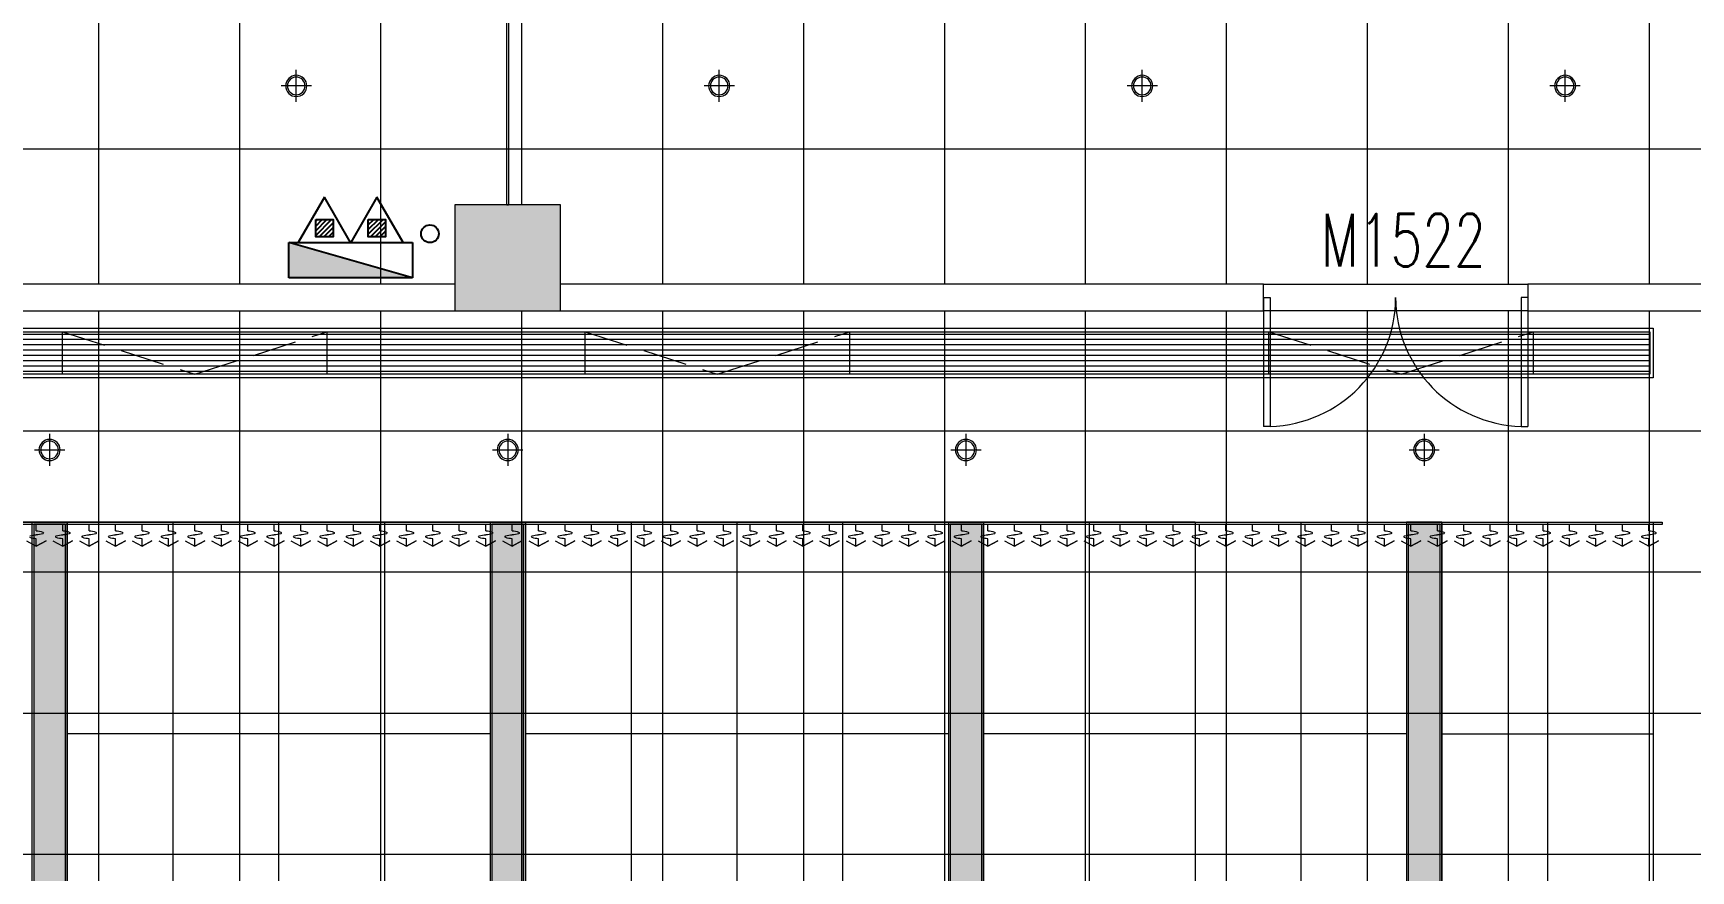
# Model space of a CAD drawing. Header units: millimetres. Extents: x 164760 to 3716174, y -1766400 to 11969.
# Drawn here: x 3502784 to 3512190, y -1642291 to -1637540 of the extents above; entities that cross this region are included whole.
import ezdxf

# ---------------------------------------------------------------- set-up
doc = ezdxf.new("R2010")
doc.units = ezdxf.units.MM
doc.header["$LTSCALE"] = 1000
doc.linetypes.add('DASH', pattern=[0.35, 0.25, -0.1])
doc.linetypes.add('DOTE', pattern=[2.42, 2, -0.2, 0.02, -0.2])
doc.layers.get('0').update_dxf_attribs({"color": 253, "linetype": 'CONTINUOUS'})
for name, color, linetype, lineweight in [('COLUMN', 253, 'CONTINUOUS', 0), ('DOOR【门】', 253, 'CONTINUOUS', 0), ('FC-FLOOR【地材分格】', 253, 'CONTINUOUS', 0), ('PUB_HATCH', 253, 'CONTINUOUS', 0), ('RC-FCU【空调设备】', 253, 'CONTINUOUS', 0), ('RC-LIGHT【天花灯具】', 253, 'CONTINUOUS', 0), ('RC-Modelling【天花造型】', 253, 'CONTINUOUS', 0), ('RC-STR【天花细线】', 253, 'CONTINUOUS', 0), ('Wall【墙体】', 253, 'CONTINUOUS', 0)]:
    doc.layers.add(name, color=color, linetype=linetype, lineweight=lineweight)
for name, color, linetype in [('EQUIP_灭火器', 253, 'CONTINUOUS'), ('VPIPE-消防', 253, 'CONTINUOUS'), ('WINDOW_TEXT', 253, 'CONTINUOUS')]:
    doc.layers.add(name, color=color, linetype=linetype)
doc.styles.add('_TCH_WINDOW', font='SIMPLEX', dxfattribs={"bigfont": 'GBCBIG'})
pattern_1 = [(0, (3778355.65, -1406196.8), (0, 800), []), (90, (3778355.65, -1406196.8), (-800, 5e-14), [])]

# ---------------------------------------------------------------- blocks, each defined once
blk = doc.blocks.new('海龙_0918165925')
at = {"layer": 'PUB_HATCH'}
blk.add_hatch(color=256, dxfattribs=at).paths.add_polyline_path([(-25500, -9000), (-24900, -9000), (-24900, -8400), (-25500, -8400)])
at = {"layer": 'COLUMN'}
for p, q in [((-24900, -8400), (-25500, -8400)), ((-25500, -8400), (-25500, -9000)), ((-24900, -9000), (-24900, -8400)), ((-25500, -9000), (-24900, -9000))]:
    blk.add_line(p, q, dxfattribs=at)
blk = doc.blocks.new('$DorLib2D$00000002')
for p, q in [((-0.5, 0), (-0.5, 0.4875)), ((-0.475, 0.4875), (-0.5, 0.4875)), ((-0.475, 0), (-0.475, 0.4875)), ((0.475, 0), (0.475, 0.4875)), ((0.475, 0.4875), (0.5, 0.4875)), ((0.5, 0), (0.5, 0.4875)), ((-0.5, 0), (-0.475, 0)), ((0.5, 0), (0.475, 0))]:
    blk.add_line(p, q)
at = {"lineweight": 13}
for centre, start, end in [((-0.4875, 0), 0, 88.53072), ((0.4875, 0), 91.46928, 180)]:
    blk.add_arc(centre, 0.4875, start, end, dxfattribs=at)
blk = doc.blocks.new('*U408')
for p, q in [((0, 0), (13050, 0)), ((13050, 0), (13050, -12)), ((13050, -12), (0, -12)), ((3825, -49.3), (3825, -12)), ((3825, -136.2), (3825, -93.2)), ((3975, -49.3), (3975, -12)), ((3975, -136.2), (3975, -93.2)), ((4125, -49.3), (4125, -12)), ((4125, -136.2), (4125, -93.2)), ((4275, -49.3), (4275, -12)), ((4275, -136.2), (4275, -93.2)), ((4425, -49.3), (4425, -12)), ((4425, -136.2), (4425, -93.2)), ((4575, -49.3), (4575, -12)), ((4575, -136.2), (4575, -93.2)), ((4725, -49.3), (4725, -12)), ((4725, -136.2), (4725, -93.2)), ((4875, -49.3), (4875, -12)), ((4875, -136.2), (4875, -93.2)), ((5025, -49.3), (5025, -12)), ((5025, -136.2), (5025, -93.2)), ((5175, -49.3), (5175, -12)), ((5175, -136.2), (5175, -93.2)), ((5325, -49.3), (5325, -12)), ((5325, -136.2), (5325, -93.2)), ((5475, -49.3), (5475, -12)), ((5475, -136.2), (5475, -93.2)), ((5625, -49.3), (5625, -12)), ((5625, -136.2), (5625, -93.2)), ((5775, -49.3), (5775, -12)), ((5775, -136.2), (5775, -93.2)), ((5925, -49.3), (5925, -12)), ((5925, -136.2), (5925, -93.2)), ((6075, -49.3), (6075, -12)), ((6075, -136.2), (6075, -93.2)), ((6225, -49.3), (6225, -12)), ((6225, -136.2), (6225, -93.2)), ((6375, -49.3), (6375, -12)), ((6375, -136.2), (6375, -93.2)), ((6525, -49.3), (6525, -12)), ((6525, -136.2), (6525, -93.2)), ((6675, -49.3), (6675, -12)), ((6675, -136.2), (6675, -93.2)), ((6825, -49.3), (6825, -12)), ((6825, -136.2), (6825, -93.2)), ((6975, -49.3), (6975, -12)), ((6975, -136.2), (6975, -93.2)), ((7125, -49.3), (7125, -12)), ((7125, -136.2), (7125, -93.2)), ((7275, -49.3), (7275, -12)), ((7275, -136.2), (7275, -93.2)), ((7425, -49.3), (7425, -12)), ((7425, -136.2), (7425, -93.2)), ((7575, -49.3), (7575, -12)), ((7575, -136.2), (7575, -93.2)), ((7725, -49.3), (7725, -12)), ((7725, -136.2), (7725, -93.2)), ((7875, -49.3), (7875, -12)), ((7875, -136.2), (7875, -93.2)), ((8025, -49.3), (8025, -12)), ((8025, -136.2), (8025, -93.2)), ((8175, -49.3), (8175, -12)), ((8175, -136.2), (8175, -93.2)), ((8325, -49.3), (8325, -12)), ((8325, -136.2), (8325, -93.2)), ((8475, -49.3), (8475, -12)), ((8475, -136.2), (8475, -93.2)), ((8625, -49.3), (8625, -12)), ((8625, -136.2), (8625, -93.2)), ((8775, -49.3), (8775, -12)), ((8775, -136.2), (8775, -93.2)), ((8925, -49.3), (8925, -12)), ((8925, -136.2), (8925, -93.2)), ((9075, -49.3), (9075, -12)), ((9075, -136.2), (9075, -93.2)), ((9225, -49.3), (9225, -12)), ((9225, -136.2), (9225, -93.2)), ((9375, -49.3), (9375, -12)), ((9375, -136.2), (9375, -93.2)), ((9525, -49.3), (9525, -12)), ((9525, -136.2), (9525, -93.2)), ((9675, -49.3), (9675, -12)), ((9675, -136.2), (9675, -93.2)), ((9825, -49.3), (9825, -12)), ((9825, -136.2), (9825, -93.2)), ((9975, -49.3), (9975, -12)), ((9975, -136.2), (9975, -93.2)), ((10125, -49.3), (10125, -12)), ((10125, -136.2), (10125, -93.2)), ((10275, -49.3), (10275, -12)), ((10275, -136.2), (10275, -93.2)), ((10425, -49.3), (10425, -12)), ((10425, -136.2), (10425, -93.2)), ((10575, -49.3), (10575, -12)), ((10575, -136.2), (10575, -93.2)), ((10725, -49.3), (10725, -12)), ((10725, -136.2), (10725, -93.2)), ((10875, -49.3), (10875, -12)), ((10875, -136.2), (10875, -93.2)), ((11025, -49.3), (11025, -12)), ((11025, -136.2), (11025, -93.2)), ((11175, -49.3), (11175, -12)), ((11175, -136.2), (11175, -93.2)), ((11325, -49.3), (11325, -12)), ((11325, -136.2), (11325, -93.2)), ((11475, -49.3), (11475, -12)), ((11475, -136.2), (11475, -93.2)), ((11625, -49.3), (11625, -12)), ((11625, -136.2), (11625, -93.2)), ((11775, -49.3), (11775, -12)), ((11775, -136.2), (11775, -93.2)), ((11925, -49.3), (11925, -12)), ((11925, -136.2), (11925, -93.2)), ((12075, -49.3), (12075, -12)), ((12075, -136.2), (12075, -93.2)), ((12225, -49.3), (12225, -12)), ((12225, -136.2), (12225, -93.2)), ((12375, -49.3), (12375, -12)), ((12375, -136.2), (12375, -93.2)), ((12525, -49.3), (12525, -12)), ((12525, -136.2), (12525, -93.2)), ((12675, -49.3), (12675, -12)), ((12675, -136.2), (12675, -93.2)), ((12825, -49.3), (12825, -12)), ((12825, -136.2), (12825, -93.2)), ((12975, -49.3), (12975, -12)), ((12975, -49.3), (12975, -12)), ((12975, -136.2), (12975, -93.2)), ((12975, -136.2), (12975, -93.2)), ((3769.6, -104.5), (3825, -136.2)), ((3880.4, -104.5), (3825, -136.2)), ((3825, -136.2), (3880.4, -104.5)), ((3919.6, -104.5), (3975, -136.2)), ((4030.4, -104.5), (3975, -136.2)), ((3975, -136.2), (4030.4, -104.5)), ((4069.6, -104.5), (4125, -136.2)), ((4180.4, -104.5), (4125, -136.2)), ((4125, -136.2), (4180.4, -104.5)), ((4219.6, -104.5), (4275, -136.2)), ((4330.4, -104.5), (4275, -136.2)), ((4275, -136.2), (4330.4, -104.5)), ((4369.6, -104.5), (4425, -136.2)), ((4480.4, -104.5), (4425, -136.2)), ((4425, -136.2), (4480.4, -104.5)), ((4519.6, -104.5), (4575, -136.2)), ((4630.4, -104.5), (4575, -136.2)), ((4575, -136.2), (4630.4, -104.5)), ((4669.6, -104.5), (4725, -136.2)), ((4780.4, -104.5), (4725, -136.2)), ((4725, -136.2), (4780.4, -104.5)), ((4819.6, -104.5), (4875, -136.2)), ((4930.4, -104.5), (4875, -136.2)), ((4875, -136.2), (4930.4, -104.5)), ((4969.6, -104.5), (5025, -136.2)), ((5080.4, -104.5), (5025, -136.2)), ((5025, -136.2), (5080.4, -104.5)), ((5119.6, -104.5), (5175, -136.2)), ((5230.4, -104.5), (5175, -136.2)), ((5175, -136.2), (5230.4, -104.5)), ((5269.6, -104.5), (5325, -136.2)), ((5380.4, -104.5), (5325, -136.2)), ((5325, -136.2), (5380.4, -104.5)), ((5419.6, -104.5), (5475, -136.2)), ((5530.4, -104.5), (5475, -136.2)), ((5475, -136.2), (5530.4, -104.5)), ((5569.6, -104.5), (5625, -136.2)), ((5680.4, -104.5), (5625, -136.2)), ((5625, -136.2), (5680.4, -104.5)), ((5719.6, -104.5), (5775, -136.2)), ((5830.4, -104.5), (5775, -136.2)), ((5775, -136.2), (5830.4, -104.5)), ((5869.6, -104.5), (5925, -136.2)), ((5980.4, -104.5), (5925, -136.2)), ((5925, -136.2), (5980.4, -104.5)), ((6019.6, -104.5), (6075, -136.2)), ((6130.4, -104.5), (6075, -136.2)), ((6075, -136.2), (6130.4, -104.5)), ((6169.6, -104.5), (6225, -136.2)), ((6280.4, -104.5), (6225, -136.2)), ((6225, -136.2), (6280.4, -104.5)), ((6319.6, -104.5), (6375, -136.2)), ((6430.4, -104.5), (6375, -136.2)), ((6375, -136.2), (6430.4, -104.5)), ((6469.6, -104.5), (6525, -136.2)), ((6580.4, -104.5), (6525, -136.2)), ((6525, -136.2), (6580.4, -104.5)), ((6619.6, -104.5), (6675, -136.2)), ((6730.4, -104.5), (6675, -136.2)), ((6675, -136.2), (6730.4, -104.5)), ((6769.6, -104.5), (6825, -136.2)), ((6880.4, -104.5), (6825, -136.2)), ((6825, -136.2), (6880.4, -104.5)), ((6919.6, -104.5), (6975, -136.2)), ((7030.4, -104.5), (6975, -136.2)), ((6975, -136.2), (7030.4, -104.5)), ((7069.6, -104.5), (7125, -136.2)), ((7180.4, -104.5), (7125, -136.2)), ((7125, -136.2), (7180.4, -104.5)), ((7219.6, -104.5), (7275, -136.2)), ((7330.4, -104.5), (7275, -136.2)), ((7275, -136.2), (7330.4, -104.5)), ((7369.6, -104.5), (7425, -136.2)), ((7480.4, -104.5), (7425, -136.2)), ((7425, -136.2), (7480.4, -104.5)), ((7519.6, -104.5), (7575, -136.2)), ((7630.4, -104.5), (7575, -136.2)), ((7575, -136.2), (7630.4, -104.5)), ((7669.6, -104.5), (7725, -136.2)), ((7780.4, -104.5), (7725, -136.2)), ((7725, -136.2), (7780.4, -104.5)), ((7819.6, -104.5), (7875, -136.2)), ((7930.4, -104.5), (7875, -136.2)), ((7875, -136.2), (7930.4, -104.5)), ((7969.6, -104.5), (8025, -136.2)), ((8080.4, -104.5), (8025, -136.2)), ((8025, -136.2), (8080.4, -104.5)), ((8119.6, -104.5), (8175, -136.2)), ((8230.4, -104.5), (8175, -136.2)), ((8175, -136.2), (8230.4, -104.5)), ((8269.6, -104.5), (8325, -136.2)), ((8380.4, -104.5), (8325, -136.2)), ((8325, -136.2), (8380.4, -104.5)), ((8419.6, -104.5), (8475, -136.2)), ((8530.4, -104.5), (8475, -136.2)), ((8475, -136.2), (8530.4, -104.5)), ((8569.6, -104.5), (8625, -136.2)), ((8680.4, -104.5), (8625, -136.2)), ((8625, -136.2), (8680.4, -104.5)), ((8719.6, -104.5), (8775, -136.2)), ((8830.4, -104.5), (8775, -136.2)), ((8775, -136.2), (8830.4, -104.5)), ((8869.6, -104.5), (8925, -136.2)), ((8980.4, -104.5), (8925, -136.2)), ((8925, -136.2), (8980.4, -104.5)), ((9019.6, -104.5), (9075, -136.2)), ((9130.4, -104.5), (9075, -136.2)), ((9075, -136.2), (9130.4, -104.5)), ((9169.6, -104.5), (9225, -136.2)), ((9280.4, -104.5), (9225, -136.2)), ((9225, -136.2), (9280.4, -104.5)), ((9319.6, -104.5), (9375, -136.2)), ((9430.4, -104.5), (9375, -136.2)), ((9375, -136.2), (9430.4, -104.5)), ((9469.6, -104.5), (9525, -136.2)), ((9580.4, -104.5), (9525, -136.2)), ((9525, -136.2), (9580.4, -104.5)), ((9619.6, -104.5), (9675, -136.2)), ((9730.4, -104.5), (9675, -136.2)), ((9675, -136.2), (9730.4, -104.5)), ((9769.6, -104.5), (9825, -136.2)), ((9880.4, -104.5), (9825, -136.2)), ((9825, -136.2), (9880.4, -104.5)), ((9919.6, -104.5), (9975, -136.2)), ((10030.4, -104.5), (9975, -136.2)), ((9975, -136.2), (10030.4, -104.5)), ((10069.6, -104.5), (10125, -136.2)), ((10180.4, -104.5), (10125, -136.2)), ((10125, -136.2), (10180.4, -104.5)), ((10219.6, -104.5), (10275, -136.2)), ((10330.4, -104.5), (10275, -136.2)), ((10275, -136.2), (10330.4, -104.5)), ((10369.6, -104.5), (10425, -136.2)), ((10480.4, -104.5), (10425, -136.2)), ((10425, -136.2), (10480.4, -104.5)), ((10519.6, -104.5), (10575, -136.2)), ((10630.4, -104.5), (10575, -136.2)), ((10575, -136.2), (10630.4, -104.5)), ((10669.6, -104.5), (10725, -136.2)), ((10780.4, -104.5), (10725, -136.2)), ((10725, -136.2), (10780.4, -104.5)), ((10819.6, -104.5), (10875, -136.2)), ((10930.4, -104.5), (10875, -136.2)), ((10875, -136.2), (10930.4, -104.5)), ((10969.6, -104.5), (11025, -136.2)), ((11080.4, -104.5), (11025, -136.2)), ((11025, -136.2), (11080.4, -104.5)), ((11119.6, -104.5), (11175, -136.2)), ((11230.4, -104.5), (11175, -136.2)), ((11175, -136.2), (11230.4, -104.5)), ((11269.6, -104.5), (11325, -136.2)), ((11380.4, -104.5), (11325, -136.2)), ((11325, -136.2), (11380.4, -104.5)), ((11419.6, -104.5), (11475, -136.2)), ((11530.4, -104.5), (11475, -136.2)), ((11475, -136.2), (11530.4, -104.5)), ((11569.6, -104.5), (11625, -136.2)), ((11680.4, -104.5), (11625, -136.2)), ((11625, -136.2), (11680.4, -104.5)), ((11719.6, -104.5), (11775, -136.2)), ((11830.4, -104.5), (11775, -136.2)), ((11775, -136.2), (11830.4, -104.5)), ((11869.6, -104.5), (11925, -136.2)), ((11980.4, -104.5), (11925, -136.2)), ((11925, -136.2), (11980.4, -104.5)), ((12019.6, -104.5), (12075, -136.2)), ((12130.4, -104.5), (12075, -136.2)), ((12075, -136.2), (12130.4, -104.5)), ((12169.6, -104.5), (12225, -136.2)), ((12280.4, -104.5), (12225, -136.2)), ((12225, -136.2), (12280.4, -104.5)), ((12319.6, -104.5), (12375, -136.2)), ((12430.4, -104.5), (12375, -136.2)), ((12375, -136.2), (12430.4, -104.5)), ((12469.6, -104.5), (12525, -136.2)), ((12580.4, -104.5), (12525, -136.2)), ((12525, -136.2), (12580.4, -104.5)), ((12619.6, -104.5), (12675, -136.2)), ((12730.4, -104.5), (12675, -136.2)), ((12675, -136.2), (12730.4, -104.5)), ((12769.6, -104.5), (12825, -136.2)), ((12880.4, -104.5), (12825, -136.2)), ((12825, -136.2), (12880.4, -104.5)), ((12919.6, -104.5), (12975, -136.2)), ((12919.6, -104.5), (12975, -136.2)), ((13030.4, -104.5), (12975, -136.2)), ((12975, -136.2), (13030.4, -104.5)), ((13030.4, -104.5), (12975, -136.2)), ((12975, -136.2), (13030.4, -104.5))]:
    blk.add_line(p, q)
at = {"extrusion": (0, 0, -1)}
for centre, major_axis, start_param, end_param in [((3822.5, -170.8), (-70.4, -70.4), 2.004284, 2.381239), ((3822.5, 6.4), (70.4, -70.4), 0.760354, 1.137309), ((3827.5, -148.9), (-70.4, -70.4), 2.33115, 2.708105), ((3827.5, 28.3), (70.4, -70.4), 0.433488, 0.810442), ((3860, -60.3), (3.69, -3.69), 4.278901, 6.716673), ((3940, -82.2), (3.69, -3.69), 1.137309, 3.57508), ((3972.5, -170.8), (-70.4, -70.4), 2.004284, 2.381239), ((3972.5, 6.4), (70.4, -70.4), 0.760354, 1.137309), ((3977.5, -148.9), (-70.4, -70.4), 2.33115, 2.708105), ((3977.5, 28.3), (70.4, -70.4), 0.433488, 0.810442), ((4010, -60.3), (3.69, -3.69), 4.278901, 6.716673), ((4090, -82.2), (3.69, -3.69), 1.137309, 3.57508), ((4122.5, -170.8), (-70.4, -70.4), 2.004284, 2.381239), ((4122.5, 6.4), (70.4, -70.4), 0.760354, 1.137309), ((4127.5, -148.9), (-70.4, -70.4), 2.33115, 2.708105), ((4127.5, 28.3), (70.4, -70.4), 0.433488, 0.810442), ((4160, -60.3), (3.69, -3.69), 4.278901, 6.716673), ((4240, -82.2), (3.69, -3.69), 1.137309, 3.57508), ((4272.5, -170.8), (-70.4, -70.4), 2.004284, 2.381239), ((4272.5, 6.4), (70.4, -70.4), 0.760354, 1.137309), ((4277.5, -148.9), (-70.4, -70.4), 2.33115, 2.708105), ((4277.5, 28.3), (70.4, -70.4), 0.433488, 0.810442), ((4310, -60.3), (3.69, -3.69), 4.278901, 6.716673), ((4390, -82.2), (3.69, -3.69), 1.137309, 3.57508), ((4422.5, -170.8), (-70.4, -70.4), 2.004284, 2.381239), ((4422.5, 6.4), (70.4, -70.4), 0.760354, 1.137309), ((4427.5, -148.9), (-70.4, -70.4), 2.33115, 2.708105), ((4427.5, 28.3), (70.4, -70.4), 0.433488, 0.810442), ((4460, -60.3), (3.69, -3.69), 4.278901, 6.716673), ((4540, -82.2), (3.69, -3.69), 1.137309, 3.57508), ((4572.5, -170.8), (-70.4, -70.4), 2.004284, 2.381239), ((4572.5, 6.4), (70.4, -70.4), 0.760354, 1.137309), ((4577.5, -148.9), (-70.4, -70.4), 2.33115, 2.708105), ((4577.5, 28.3), (70.4, -70.4), 0.433488, 0.810442), ((4610, -60.3), (3.69, -3.69), 4.278901, 6.716673), ((4690, -82.2), (3.69, -3.69), 1.137309, 3.57508), ((4722.5, -170.8), (-70.4, -70.4), 2.004284, 2.381239), ((4722.5, 6.4), (70.4, -70.4), 0.760354, 1.137309), ((4727.5, -148.9), (-70.4, -70.4), 2.33115, 2.708105), ((4727.5, 28.3), (70.4, -70.4), 0.433488, 0.810442), ((4760, -60.3), (3.69, -3.69), 4.278901, 6.716673), ((4840, -82.2), (3.69, -3.69), 1.137309, 3.57508), ((4872.5, -170.8), (-70.4, -70.4), 2.004284, 2.381239), ((4872.5, 6.4), (70.4, -70.4), 0.760354, 1.137309), ((4877.5, -148.9), (-70.4, -70.4), 2.33115, 2.708105), ((4877.5, 28.3), (70.4, -70.4), 0.433488, 0.810442), ((4910, -60.3), (3.69, -3.69), 4.278901, 6.716673), ((4990, -82.2), (3.69, -3.69), 1.137309, 3.57508), ((5022.5, -170.8), (-70.4, -70.4), 2.004284, 2.381239), ((5022.5, 6.4), (70.4, -70.4), 0.760354, 1.137309), ((5027.5, -148.9), (-70.4, -70.4), 2.33115, 2.708105), ((5027.5, 28.3), (70.4, -70.4), 0.433488, 0.810442), ((5060, -60.3), (3.69, -3.69), 4.278901, 6.716673), ((5140, -82.2), (3.69, -3.69), 1.137309, 3.57508), ((5172.5, -170.8), (-70.4, -70.4), 2.004284, 2.381239), ((5172.5, 6.4), (70.4, -70.4), 0.760354, 1.137309), ((5177.5, -148.9), (-70.4, -70.4), 2.33115, 2.708105), ((5177.5, 28.3), (70.4, -70.4), 0.433488, 0.810442), ((5210, -60.3), (3.69, -3.69), 4.278901, 6.716673), ((5290, -82.2), (3.69, -3.69), 1.137309, 3.57508), ((5322.5, -170.8), (-70.4, -70.4), 2.004284, 2.381239), ((5322.5, 6.4), (70.4, -70.4), 0.760354, 1.137309), ((5327.5, -148.9), (-70.4, -70.4), 2.33115, 2.708105), ((5327.5, 28.3), (70.4, -70.4), 0.433488, 0.810442), ((5360, -60.3), (3.69, -3.69), 4.278901, 6.716673), ((5440, -82.2), (3.69, -3.69), 1.137309, 3.57508), ((5472.5, -170.8), (-70.4, -70.4), 2.004284, 2.381239), ((5472.5, 6.4), (70.4, -70.4), 0.760354, 1.137309), ((5477.5, -148.9), (-70.4, -70.4), 2.33115, 2.708105), ((5477.5, 28.3), (70.4, -70.4), 0.433488, 0.810442), ((5510, -60.3), (3.69, -3.69), 4.278901, 6.716673), ((5590, -82.2), (3.69, -3.69), 1.137309, 3.57508), ((5622.5, -170.8), (-70.4, -70.4), 2.004284, 2.381239), ((5622.5, 6.4), (70.4, -70.4), 0.760354, 1.137309), ((5627.5, -148.9), (-70.4, -70.4), 2.33115, 2.708105), ((5627.5, 28.3), (70.4, -70.4), 0.433488, 0.810442), ((5660, -60.3), (3.69, -3.69), 4.278901, 6.716673), ((5740, -82.2), (3.69, -3.69), 1.137309, 3.57508), ((5772.5, -170.8), (-70.4, -70.4), 2.004284, 2.381239), ((5772.5, 6.4), (70.4, -70.4), 0.760354, 1.137309), ((5777.5, -148.9), (-70.4, -70.4), 2.33115, 2.708105), ((5777.5, 28.3), (70.4, -70.4), 0.433488, 0.810442), ((5810, -60.3), (3.69, -3.69), 4.278901, 6.716673), ((5890, -82.2), (3.69, -3.69), 1.137309, 3.57508), ((5922.5, -170.8), (-70.4, -70.4), 2.004284, 2.381239), ((5922.5, 6.4), (70.4, -70.4), 0.760354, 1.137309), ((5927.5, -148.9), (-70.4, -70.4), 2.33115, 2.708105), ((5927.5, 28.3), (70.4, -70.4), 0.433488, 0.810442), ((5960, -60.3), (3.69, -3.69), 4.278901, 6.716673), ((6040, -82.2), (3.69, -3.69), 1.137309, 3.57508), ((6072.5, -170.8), (-70.4, -70.4), 2.004284, 2.381239), ((6072.5, 6.4), (70.4, -70.4), 0.760354, 1.137309), ((6077.5, -148.9), (-70.4, -70.4), 2.33115, 2.708105), ((6077.5, 28.3), (70.4, -70.4), 0.433488, 0.810442), ((6110, -60.3), (3.69, -3.69), 4.278901, 6.716673), ((6190, -82.2), (3.69, -3.69), 1.137309, 3.57508), ((6222.5, -170.8), (-70.4, -70.4), 2.004284, 2.381239), ((6222.5, 6.4), (70.4, -70.4), 0.760354, 1.137309), ((6227.5, -148.9), (-70.4, -70.4), 2.33115, 2.708105), ((6227.5, 28.3), (70.4, -70.4), 0.433488, 0.810442), ((6260, -60.3), (3.69, -3.69), 4.278901, 6.716673), ((6340, -82.2), (3.69, -3.69), 1.137309, 3.57508), ((6372.5, -170.8), (-70.4, -70.4), 2.004284, 2.381239), ((6372.5, 6.4), (70.4, -70.4), 0.760354, 1.137309), ((6377.5, -148.9), (-70.4, -70.4), 2.33115, 2.708105), ((6377.5, 28.3), (70.4, -70.4), 0.433488, 0.810442), ((6410, -60.3), (3.69, -3.69), 4.278901, 6.716673), ((6490, -82.2), (3.69, -3.69), 1.137309, 3.57508), ((6522.5, -170.8), (-70.4, -70.4), 2.004284, 2.381239), ((6522.5, 6.4), (70.4, -70.4), 0.760354, 1.137309), ((6527.5, -148.9), (-70.4, -70.4), 2.33115, 2.708105), ((6527.5, 28.3), (70.4, -70.4), 0.433488, 0.810442), ((6560, -60.3), (3.69, -3.69), 4.278901, 6.716673), ((6640, -82.2), (3.69, -3.69), 1.137309, 3.57508), ((6672.5, -170.8), (-70.4, -70.4), 2.004284, 2.381239), ((6672.5, 6.4), (70.4, -70.4), 0.760354, 1.137309), ((6677.5, -148.9), (-70.4, -70.4), 2.33115, 2.708105), ((6677.5, 28.3), (70.4, -70.4), 0.433488, 0.810442), ((6710, -60.3), (3.69, -3.69), 4.278901, 6.716673), ((6790, -82.2), (3.69, -3.69), 1.137309, 3.57508), ((6822.5, -170.8), (-70.4, -70.4), 2.004284, 2.381239), ((6822.5, 6.4), (70.4, -70.4), 0.760354, 1.137309), ((6827.5, -148.9), (-70.4, -70.4), 2.33115, 2.708105), ((6827.5, 28.3), (70.4, -70.4), 0.433488, 0.810442), ((6860, -60.3), (3.69, -3.69), 4.278901, 6.716673), ((6940, -82.2), (3.69, -3.69), 1.137309, 3.57508), ((6972.5, -170.8), (-70.4, -70.4), 2.004284, 2.381239), ((6972.5, 6.4), (70.4, -70.4), 0.760354, 1.137309), ((6977.5, -148.9), (-70.4, -70.4), 2.33115, 2.708105), ((6977.5, 28.3), (70.4, -70.4), 0.433488, 0.810442), ((7010, -60.3), (3.69, -3.69), 4.278901, 6.716673), ((7090, -82.2), (3.69, -3.69), 1.137309, 3.57508), ((7122.5, -170.8), (-70.4, -70.4), 2.004284, 2.381239), ((7122.5, 6.4), (70.4, -70.4), 0.760354, 1.137309), ((7127.5, -148.9), (-70.4, -70.4), 2.33115, 2.708105), ((7127.5, 28.3), (70.4, -70.4), 0.433488, 0.810442), ((7160, -60.3), (3.69, -3.69), 4.278901, 6.716673), ((7240, -82.2), (3.69, -3.69), 1.137309, 3.57508), ((7272.5, -170.8), (-70.4, -70.4), 2.004284, 2.381239), ((7272.5, 6.4), (70.4, -70.4), 0.760354, 1.137309), ((7277.5, -148.9), (-70.4, -70.4), 2.33115, 2.708105), ((7277.5, 28.3), (70.4, -70.4), 0.433488, 0.810442), ((7310, -60.3), (3.69, -3.69), 4.278901, 6.716673), ((7390, -82.2), (3.69, -3.69), 1.137309, 3.57508), ((7422.5, -170.8), (-70.4, -70.4), 2.004284, 2.381239), ((7422.5, 6.4), (70.4, -70.4), 0.760354, 1.137309), ((7427.5, -148.9), (-70.4, -70.4), 2.33115, 2.708105), ((7427.5, 28.3), (70.4, -70.4), 0.433488, 0.810442), ((7460, -60.3), (3.69, -3.69), 4.278901, 6.716673), ((7540, -82.2), (3.69, -3.69), 1.137309, 3.57508), ((7572.5, -170.8), (-70.4, -70.4), 2.004284, 2.381239), ((7572.5, 6.4), (70.4, -70.4), 0.760354, 1.137309), ((7577.5, -148.9), (-70.4, -70.4), 2.33115, 2.708105), ((7577.5, 28.3), (70.4, -70.4), 0.433488, 0.810442), ((7610, -60.3), (3.69, -3.69), 4.278901, 6.716673), ((7690, -82.2), (3.69, -3.69), 1.137309, 3.57508), ((7722.5, -170.8), (-70.4, -70.4), 2.004284, 2.381239), ((7722.5, 6.4), (70.4, -70.4), 0.760354, 1.137309), ((7727.5, -148.9), (-70.4, -70.4), 2.33115, 2.708105), ((7727.5, 28.3), (70.4, -70.4), 0.433488, 0.810442), ((7760, -60.3), (3.69, -3.69), 4.278901, 6.716673), ((7840, -82.2), (3.69, -3.69), 1.137309, 3.57508), ((7872.5, -170.8), (-70.4, -70.4), 2.004284, 2.381239), ((7872.5, 6.4), (70.4, -70.4), 0.760354, 1.137309), ((7877.5, -148.9), (-70.4, -70.4), 2.33115, 2.708105), ((7877.5, 28.3), (70.4, -70.4), 0.433488, 0.810442), ((7910, -60.3), (3.69, -3.69), 4.278901, 6.716673), ((7990, -82.2), (3.69, -3.69), 1.137309, 3.57508), ((8022.5, -170.8), (-70.4, -70.4), 2.004284, 2.381239), ((8022.5, 6.4), (70.4, -70.4), 0.760354, 1.137309), ((8027.5, -148.9), (-70.4, -70.4), 2.33115, 2.708105), ((8027.5, 28.3), (70.4, -70.4), 0.433488, 0.810442), ((8060, -60.3), (3.69, -3.69), 4.278901, 6.716673), ((8140, -82.2), (3.69, -3.69), 1.137309, 3.57508), ((8172.5, -170.8), (-70.4, -70.4), 2.004284, 2.381239), ((8172.5, 6.4), (70.4, -70.4), 0.760354, 1.137309), ((8177.5, -148.9), (-70.4, -70.4), 2.33115, 2.708105), ((8177.5, 28.3), (70.4, -70.4), 0.433488, 0.810442), ((8210, -60.3), (3.69, -3.69), 4.278901, 6.716673), ((8290, -82.2), (3.69, -3.69), 1.137309, 3.57508), ((8322.5, -170.8), (-70.4, -70.4), 2.004284, 2.381239), ((8322.5, 6.4), (70.4, -70.4), 0.760354, 1.137309), ((8327.5, -148.9), (-70.4, -70.4), 2.33115, 2.708105), ((8327.5, 28.3), (70.4, -70.4), 0.433488, 0.810442), ((8360, -60.3), (3.69, -3.69), 4.278901, 6.716673), ((8440, -82.2), (3.69, -3.69), 1.137309, 3.57508), ((8472.5, -170.8), (-70.4, -70.4), 2.004284, 2.381239), ((8472.5, 6.4), (70.4, -70.4), 0.760354, 1.137309), ((8477.5, -148.9), (-70.4, -70.4), 2.33115, 2.708105), ((8477.5, 28.3), (70.4, -70.4), 0.433488, 0.810442), ((8510, -60.3), (3.69, -3.69), 4.278901, 6.716673), ((8590, -82.2), (3.69, -3.69), 1.137309, 3.57508), ((8622.5, -170.8), (-70.4, -70.4), 2.004284, 2.381239), ((8622.5, 6.4), (70.4, -70.4), 0.760354, 1.137309), ((8627.5, -148.9), (-70.4, -70.4), 2.33115, 2.708105), ((8627.5, 28.3), (70.4, -70.4), 0.433488, 0.810442), ((8660, -60.3), (3.69, -3.69), 4.278901, 6.716673), ((8740, -82.2), (3.69, -3.69), 1.137309, 3.57508), ((8772.5, -170.8), (-70.4, -70.4), 2.004284, 2.381239), ((8772.5, 6.4), (70.4, -70.4), 0.760354, 1.137309), ((8777.5, -148.9), (-70.4, -70.4), 2.33115, 2.708105), ((8777.5, 28.3), (70.4, -70.4), 0.433488, 0.810442), ((8810, -60.3), (3.69, -3.69), 4.278901, 6.716673), ((8890, -82.2), (3.69, -3.69), 1.137309, 3.57508), ((8922.5, -170.8), (-70.4, -70.4), 2.004284, 2.381239), ((8922.5, 6.4), (70.4, -70.4), 0.760354, 1.137309), ((8927.5, -148.9), (-70.4, -70.4), 2.33115, 2.708105), ((8927.5, 28.3), (70.4, -70.4), 0.433488, 0.810442), ((8960, -60.3), (3.69, -3.69), 4.278901, 6.716673), ((9040, -82.2), (3.69, -3.69), 1.137309, 3.57508), ((9072.5, -170.8), (-70.4, -70.4), 2.004284, 2.381239), ((9072.5, 6.4), (70.4, -70.4), 0.760354, 1.137309), ((9077.5, -148.9), (-70.4, -70.4), 2.33115, 2.708105), ((9077.5, 28.3), (70.4, -70.4), 0.433488, 0.810442), ((9110, -60.3), (3.69, -3.69), 4.278901, 6.716673), ((9190, -82.2), (3.69, -3.69), 1.137309, 3.57508), ((9222.5, -170.8), (-70.4, -70.4), 2.004284, 2.381239), ((9222.5, 6.4), (70.4, -70.4), 0.760354, 1.137309), ((9227.5, -148.9), (-70.4, -70.4), 2.33115, 2.708105), ((9227.5, 28.3), (70.4, -70.4), 0.433488, 0.810442), ((9260, -60.3), (3.69, -3.69), 4.278901, 6.716673), ((9340, -82.2), (3.69, -3.69), 1.137309, 3.57508), ((9372.5, -170.8), (-70.4, -70.4), 2.004284, 2.381239), ((9372.5, 6.4), (70.4, -70.4), 0.760354, 1.137309), ((9377.5, -148.9), (-70.4, -70.4), 2.33115, 2.708105), ((9377.5, 28.3), (70.4, -70.4), 0.433488, 0.810442), ((9410, -60.3), (3.69, -3.69), 4.278901, 6.716673), ((9490, -82.2), (3.69, -3.69), 1.137309, 3.57508), ((9522.5, -170.8), (-70.4, -70.4), 2.004284, 2.381239), ((9522.5, 6.4), (70.4, -70.4), 0.760354, 1.137309), ((9527.5, -148.9), (-70.4, -70.4), 2.33115, 2.708105), ((9527.5, 28.3), (70.4, -70.4), 0.433488, 0.810442), ((9560, -60.3), (3.69, -3.69), 4.278901, 6.716673), ((9640, -82.2), (3.69, -3.69), 1.137309, 3.57508), ((9672.5, -170.8), (-70.4, -70.4), 2.004284, 2.381239), ((9672.5, 6.4), (70.4, -70.4), 0.760354, 1.137309), ((9677.5, -148.9), (-70.4, -70.4), 2.33115, 2.708105), ((9677.5, 28.3), (70.4, -70.4), 0.433488, 0.810442), ((9710, -60.3), (3.69, -3.69), 4.278901, 6.716673), ((9790, -82.2), (3.69, -3.69), 1.137309, 3.57508), ((9822.5, -170.8), (-70.4, -70.4), 2.004284, 2.381239), ((9822.5, 6.4), (70.4, -70.4), 0.760354, 1.137309), ((9827.5, -148.9), (-70.4, -70.4), 2.33115, 2.708105), ((9827.5, 28.3), (70.4, -70.4), 0.433488, 0.810442), ((9860, -60.3), (3.69, -3.69), 4.278901, 6.716673), ((9940, -82.2), (3.69, -3.69), 1.137309, 3.57508), ((9972.5, -170.8), (-70.4, -70.4), 2.004284, 2.381239), ((9972.5, 6.4), (70.4, -70.4), 0.760354, 1.137309), ((9977.5, -148.9), (-70.4, -70.4), 2.33115, 2.708105), ((9977.5, 28.3), (70.4, -70.4), 0.433488, 0.810442), ((10010, -60.3), (3.69, -3.69), 4.278901, 6.716673), ((10090, -82.2), (3.69, -3.69), 1.137309, 3.57508), ((10122.5, -170.8), (-70.4, -70.4), 2.004284, 2.381239), ((10122.5, 6.4), (70.4, -70.4), 0.760354, 1.137309), ((10127.5, -148.9), (-70.4, -70.4), 2.33115, 2.708105), ((10127.5, 28.3), (70.4, -70.4), 0.433488, 0.810442), ((10160, -60.3), (3.69, -3.69), 4.278901, 6.716673), ((10240, -82.2), (3.69, -3.69), 1.137309, 3.57508), ((10272.5, -170.8), (-70.4, -70.4), 2.004284, 2.381239), ((10272.5, 6.4), (70.4, -70.4), 0.760354, 1.137309), ((10277.5, -148.9), (-70.4, -70.4), 2.33115, 2.708105), ((10277.5, 28.3), (70.4, -70.4), 0.433488, 0.810442), ((10310, -60.3), (3.69, -3.69), 4.278901, 6.716673), ((10390, -82.2), (3.69, -3.69), 1.137309, 3.57508), ((10422.5, -170.8), (-70.4, -70.4), 2.004284, 2.381239), ((10422.5, 6.4), (70.4, -70.4), 0.760354, 1.137309), ((10427.5, -148.9), (-70.4, -70.4), 2.33115, 2.708105), ((10427.5, 28.3), (70.4, -70.4), 0.433488, 0.810442), ((10460, -60.3), (3.69, -3.69), 4.278901, 6.716673), ((10540, -82.2), (3.69, -3.69), 1.137309, 3.57508), ((10572.5, -170.8), (-70.4, -70.4), 2.004284, 2.381239), ((10572.5, 6.4), (70.4, -70.4), 0.760354, 1.137309), ((10577.5, -148.9), (-70.4, -70.4), 2.33115, 2.708105), ((10577.5, 28.3), (70.4, -70.4), 0.433488, 0.810442), ((10610, -60.3), (3.69, -3.69), 4.278901, 6.716673), ((10690, -82.2), (3.69, -3.69), 1.137309, 3.57508), ((10722.5, -170.8), (-70.4, -70.4), 2.004284, 2.381239), ((10722.5, 6.4), (70.4, -70.4), 0.760354, 1.137309), ((10727.5, -148.9), (-70.4, -70.4), 2.33115, 2.708105), ((10727.5, 28.3), (70.4, -70.4), 0.433488, 0.810442), ((10760, -60.3), (3.69, -3.69), 4.278901, 6.716673), ((10840, -82.2), (3.69, -3.69), 1.137309, 3.57508), ((10872.5, -170.8), (-70.4, -70.4), 2.004284, 2.381239), ((10872.5, 6.4), (70.4, -70.4), 0.760354, 1.137309), ((10877.5, -148.9), (-70.4, -70.4), 2.33115, 2.708105), ((10877.5, 28.3), (70.4, -70.4), 0.433488, 0.810442), ((10910, -60.3), (3.69, -3.69), 4.278901, 6.716673), ((10990, -82.2), (3.69, -3.69), 1.137309, 3.57508), ((11022.5, -170.8), (-70.4, -70.4), 2.004284, 2.381239), ((11022.5, 6.4), (70.4, -70.4), 0.760354, 1.137309), ((11027.5, -148.9), (-70.4, -70.4), 2.33115, 2.708105), ((11027.5, 28.3), (70.4, -70.4), 0.433488, 0.810442), ((11060, -60.3), (3.69, -3.69), 4.278901, 6.716673), ((11140, -82.2), (3.69, -3.69), 1.137309, 3.57508), ((11172.5, -170.8), (-70.4, -70.4), 2.004284, 2.381239), ((11172.5, 6.4), (70.4, -70.4), 0.760354, 1.137309), ((11177.5, -148.9), (-70.4, -70.4), 2.33115, 2.708105), ((11177.5, 28.3), (70.4, -70.4), 0.433488, 0.810442), ((11210, -60.3), (3.69, -3.69), 4.278901, 6.716673), ((11290, -82.2), (3.69, -3.69), 1.137309, 3.57508), ((11322.5, -170.8), (-70.4, -70.4), 2.004284, 2.381239), ((11322.5, 6.4), (70.4, -70.4), 0.760354, 1.137309), ((11327.5, -148.9), (-70.4, -70.4), 2.33115, 2.708105), ((11327.5, 28.3), (70.4, -70.4), 0.433488, 0.810442), ((11360, -60.3), (3.69, -3.69), 4.278901, 6.716673), ((11440, -82.2), (3.69, -3.69), 1.137309, 3.57508), ((11472.5, -170.8), (-70.4, -70.4), 2.004284, 2.381239), ((11472.5, 6.4), (70.4, -70.4), 0.760354, 1.137309), ((11477.5, -148.9), (-70.4, -70.4), 2.33115, 2.708105), ((11477.5, 28.3), (70.4, -70.4), 0.433488, 0.810442), ((11510, -60.3), (3.69, -3.69), 4.278901, 6.716673), ((11590, -82.2), (3.69, -3.69), 1.137309, 3.57508), ((11622.5, -170.8), (-70.4, -70.4), 2.004284, 2.381239), ((11622.5, 6.4), (70.4, -70.4), 0.760354, 1.137309), ((11627.5, -148.9), (-70.4, -70.4), 2.33115, 2.708105), ((11627.5, 28.3), (70.4, -70.4), 0.433488, 0.810442), ((11660, -60.3), (3.69, -3.69), 4.278901, 6.716673), ((11740, -82.2), (3.69, -3.69), 1.137309, 3.57508), ((11772.5, -170.8), (-70.4, -70.4), 2.004284, 2.381239), ((11772.5, 6.4), (70.4, -70.4), 0.760354, 1.137309), ((11777.5, -148.9), (-70.4, -70.4), 2.33115, 2.708105), ((11777.5, 28.3), (70.4, -70.4), 0.433488, 0.810442), ((11810, -60.3), (3.69, -3.69), 4.278901, 6.716673), ((11890, -82.2), (3.69, -3.69), 1.137309, 3.57508), ((11922.5, -170.8), (-70.4, -70.4), 2.004284, 2.381239), ((11922.5, 6.4), (70.4, -70.4), 0.760354, 1.137309), ((11927.5, -148.9), (-70.4, -70.4), 2.33115, 2.708105), ((11927.5, 28.3), (70.4, -70.4), 0.433488, 0.810442), ((11960, -60.3), (3.69, -3.69), 4.278901, 6.716673), ((12040, -82.2), (3.69, -3.69), 1.137309, 3.57508), ((12072.5, -170.8), (-70.4, -70.4), 2.004284, 2.381239), ((12072.5, 6.4), (70.4, -70.4), 0.760354, 1.137309), ((12077.5, -148.9), (-70.4, -70.4), 2.33115, 2.708105), ((12077.5, 28.3), (70.4, -70.4), 0.433488, 0.810442), ((12110, -60.3), (3.69, -3.69), 4.278901, 6.716673), ((12190, -82.2), (3.69, -3.69), 1.137309, 3.57508), ((12222.5, -170.8), (-70.4, -70.4), 2.004284, 2.381239), ((12222.5, 6.4), (70.4, -70.4), 0.760354, 1.137309), ((12227.5, -148.9), (-70.4, -70.4), 2.33115, 2.708105), ((12227.5, 28.3), (70.4, -70.4), 0.433488, 0.810442), ((12260, -60.3), (3.69, -3.69), 4.278901, 6.716673), ((12340, -82.2), (3.69, -3.69), 1.137309, 3.57508), ((12372.5, -170.8), (-70.4, -70.4), 2.004284, 2.381239), ((12372.5, 6.4), (70.4, -70.4), 0.760354, 1.137309), ((12377.5, -148.9), (-70.4, -70.4), 2.33115, 2.708105), ((12377.5, 28.3), (70.4, -70.4), 0.433488, 0.810442), ((12410, -60.3), (3.69, -3.69), 4.278901, 6.716673), ((12490, -82.2), (3.69, -3.69), 1.137309, 3.57508), ((12522.5, -170.8), (-70.4, -70.4), 2.004284, 2.381239), ((12522.5, 6.4), (70.4, -70.4), 0.760354, 1.137309), ((12527.5, -148.9), (-70.4, -70.4), 2.33115, 2.708105), ((12527.5, 28.3), (70.4, -70.4), 0.433488, 0.810442), ((12560, -60.3), (3.69, -3.69), 4.278901, 6.716673), ((12640, -82.2), (3.69, -3.69), 1.137309, 3.57508), ((12672.5, -170.8), (-70.4, -70.4), 2.004284, 2.381239), ((12672.5, 6.4), (70.4, -70.4), 0.760354, 1.137309), ((12677.5, -148.9), (-70.4, -70.4), 2.33115, 2.708105), ((12677.5, 28.3), (70.4, -70.4), 0.433488, 0.810442), ((12710, -60.3), (3.69, -3.69), 4.278901, 6.716673), ((12790, -82.2), (3.69, -3.69), 1.137309, 3.57508), ((12822.5, -170.8), (-70.4, -70.4), 2.004284, 2.381239), ((12822.5, 6.4), (70.4, -70.4), 0.760354, 1.137309), ((12827.5, -148.9), (-70.4, -70.4), 2.33115, 2.708105), ((12827.5, 28.3), (70.4, -70.4), 0.433488, 0.810442), ((12860, -60.3), (3.69, -3.69), 4.278901, 6.716673), ((12940, -82.2), (3.69, -3.69), 1.137309, 3.57508), ((12940, -82.2), (3.69, -3.69), 1.137309, 3.57508), ((12972.5, -170.8), (-70.4, -70.4), 2.004284, 2.381239), ((12972.5, -170.8), (-70.4, -70.4), 2.004284, 2.381239), ((12972.5, 6.4), (70.4, -70.4), 0.760354, 1.137309), ((12972.5, 6.4), (70.4, -70.4), 0.760354, 1.137309), ((12977.5, -148.9), (-70.4, -70.4), 2.33115, 2.708105), ((12977.5, -148.9), (-70.4, -70.4), 2.33115, 2.708105), ((12977.5, 28.3), (70.4, -70.4), 0.433488, 0.810442), ((12977.5, 28.3), (70.4, -70.4), 0.433488, 0.810442), ((13010, -60.3), (3.69, -3.69), 4.278901, 6.716673), ((13010, -60.3), (3.69, -3.69), 4.278901, 6.716673)]:
    blk.add_ellipse(centre, major_axis=major_axis, ratio=1, start_param=start_param, end_param=end_param, dxfattribs=at)
blk = doc.blocks.new('圆形筒灯')
at = {"color": 251, "linetype": 'DOTE', "ltscale": 43.504693}
blk.add_line((0, 90.6), (0, -90.6), dxfattribs=at)
at = {"color": 251, "linetype": 'DOTE', "ltscale": 41.297046}
blk.add_line((86, 0), (-86, 0), dxfattribs=at)
blk.add_ellipse((0, 0), major_axis=(-42.4, 42.4), ratio=1, start_param=2.355868237233172, end_param=8.639053544412757)
at = {"color": 251}
blk.add_ellipse((0, 0), major_axis=(35.4, 35.4), ratio=1, start_param=5.49871431692557, end_param=11.78189962410516, dxfattribs=at)
blk = doc.blocks.new('ZL_0609195278')
at = {"layer": 'RC-LIGHT【天花灯具】'}
h = blk.add_hatch(dxfattribs=at)
h.set_pattern_fill('DOTS', color=8, scale=10, angle=180)
h.set_pattern_definition([(180, (-2430707.972, 1481556.821), (-7.9375, -15.875), [0, -15.875])])
h.paths.add_polyline_path([(90, -10), (-90, -10), (-90, -5390), (90, -5390)])
blk.add_lwpolyline([(100, 0), (-100, 0), (-100, -5400), (100, -5400)], close=True, dxfattribs=at)
at = {"layer": 'RC-LIGHT【天花灯具】', "color": 8}
blk.add_lwpolyline([(90, -10), (-90, -10), (-90, -5390), (90, -5390)], close=True, dxfattribs=at)
blk = doc.blocks.new('$TwtSys$00000546')
h = blk.add_hatch()
h.set_pattern_fill('ANSI31', color=256, scale=200, style=0)
h.set_pattern_definition([(45, (-38543.802, -6670.83), (-17.67767, 17.67767), [])])
h.paths.add_polyline_path([(-65, 174), (65, 174), (65, 44), (-65, 44)])
for points in [[(0, 344), (-198, 0), (198, 0)], [(-65, 174), (65, 174), (65, 44), (-65, 44)]]:
    blk.add_lwpolyline(points, close=True)
blk = doc.blocks.new('海龍01161404')
at = {"color": 1}
for p, q in [((-350, -200), (-350, 0)), ((350, -200), (-350, 0)), ((-350, 0), (350, 0)), ((350, 0), (350, -200)), ((350, -200), (-350, -200))]:
    blk.add_line(p, q, dxfattribs=at)
blk.add_solid([(-350, -200), (-350, 0), (350, -200)], dxfattribs=at)

msp = doc.modelspace()

# ---------------------------------------------------------------- hatches: boundary and pattern name
at = {"layer": 'FC-FLOOR【地材分格】'}
h = msp.add_hatch(dxfattribs=at)
h.set_pattern_fill('_USER', color=256, scale=800, double=1, pattern_type=0)
h.set_pattern_definition(pattern_1)
h.paths.add_polyline_path([(3577178.4, -1636714.2), (3575935.2, -1636714.2), (3573976.9, -1636714.2), (3573376.9, -1636714.2), (3572826.9, -1636714.2), (3571326.9, -1636713.4), (3571326.9, -1636714.2), (3570576.9, -1636714.2), (3569976.9, -1636714.2), (3569576.9, -1636714.2), (3568476.9, -1636714.2), (3565041.8, -1636714.2), (3563941.8, -1636714.2), (3561222.8, -1636714.2), (3560122.8, -1636714.2), (3559398.8, -1636714.2), (3559398.8, -1630414.2), (3559376.9, -1630414.2), (3556176.9, -1630414.2), (3556176.9, -1630714.2), (3556176.9, -1633165.3), (3556176.9, -1633914.2), (3556176.9, -1635014.2), (3556176.9, -1635764.2), (3556176.9, -1636714.2), (3556026.9, -1636714.2), (3556026.9, -1636564.2), (3556026.9, -1636714.2), (3555226.9, -1636714.2), (3555226.9, -1636564.2), (3555226.9, -1636714.2), (3555151.9, -1636714.2), (3554926.9, -1636714.2), (3554926.9, -1636564.2), (3555076.9, -1636564.2), (3555076.9, -1636714.2), (3553476.9, -1636714.2), (3553476.9, -1636715.3), (3551751.9, -1636715.3), (3551751.9, -1636715.3), (3550851.9, -1636715.3), (3548752, -1636715.3), (3548752, -1636865.5), (3548602, -1636865.5), (3548602, -1636715.3), (3548601.9, -1630714.2), (3548376.9, -1630714.2), (3548376.9, -1630414.2), (3545176.9, -1630414.2), (3544976.9, -1630414.2), (3541776.9, -1630414.2), (3541776.9, -1630714.2), (3541176.9, -1630714.2), (3541176.9, -1630414.2), (3537976.9, -1630414.2), (3537776.9, -1630414.2), (3534576.9, -1630414.2), (3534576.9, -1630714.2), (3534126.9, -1630714.2), (3534126.9, -1632064.1), (3534136.9, -1632064.1), (3534136.9, -1632814.2), (3536676.9, -1632814.2), (3536676.9, -1633164.2), (3536676.9, -1635764.2), (3536676.9, -1636714.2), (3536426.9, -1636714.2), (3534126.9, -1636714.2), (3533976.9, -1636714.2), (3533976.9, -1635764.2), (3533976.9, -1635014.2), (3533976.9, -1633914.2), (3533976.9, -1633164.2), (3533976.9, -1632889.2), (3533976.9, -1630714.2), (3533976.9, -1630414.2), (3530751.9, -1630414.2), (3530751.9, -1636714.2), (3530359.9, -1636714.2), (3529259.9, -1636714.2), (3521433.8, -1636714.2), (3520335.5, -1636714.2), (3520176.9, -1636714.2), (3519576.9, -1636714.2), (3518826.9, -1636714.2), (3518826.9, -1636713), (3517326.9, -1636713), (3517326.9, -1636714.2), (3516776.9, -1636714.2), (3516176.9, -1636714.2), (3516076.9, -1636714.2), (3514976.9, -1636714.2), (3513576.9, -1636714.2), (3513576.9, -1636714.2), (3512526.9, -1636714.2), (3512526.9, -1636714.2), (3509827.2, -1636714.2), (3508327.2, -1636714.2), (3507802.2, -1636714.2), (3507626.9, -1636714.2), (3505326.9, -1636714.2), (3505176.9, -1636714.2), (3505176.9, -1635764.2), (3505176.9, -1635014.2), (3505176.9, -1633914.2), (3505176.9, -1633164.2), (3505176.9, -1632889.2), (3505176.9, -1630714.2), (3505176.9, -1630414.2), (3501951.9, -1630414.2), (3501951.9, -1636714.2), (3501649.1, -1636714.2), (3500552.4, -1636714.2), (3492635.5, -1636714.2), (3491535.5, -1636714.2), (3491376.9, -1636714.2), (3490776.9, -1636714.2), (3490026.9, -1636714.2), (3488526.9, -1636714.2), (3487976.9, -1636714.2), (3487376.9, -1636714.2), (3487326.9, -1636714.2), (3486326.9, -1636714.2), (3485176.9, -1636714.2), (3484176.9, -1636714.2), (3484176.9, -1636744.2), (3484176.9, -1638484.2), (3484176.9, -1639114.2), (3483776.9, -1639114.2), (3483776.9, -1639665.4), (3484440.4, -1639665.4), (3485940.4, -1639665.4), (3486140.4, -1639665.4), (3486140.4, -1638964.2), (3490776.9, -1638964.2), (3490776.9, -1638514.2), (3491376.9, -1638514.2), (3491376.9, -1638964.2), (3496151.9, -1638964.2), (3496151.9, -1639665.4), (3496351.9, -1639665.4), (3497851.9, -1639665.4), (3498201.9, -1639665.4), (3498201.9, -1639114.2), (3497976.9, -1639114.2), (3497976.9, -1638514.2), (3498576.9, -1638514.2), (3498576.9, -1638964.2), (3499525.2, -1638964.2), (3501025.2, -1638964.2), (3505176.9, -1638964.2), (3505176.9, -1638514.2), (3505776.9, -1638514.2), (3505776.9, -1638964.2), (3509765.2, -1638964.2), (3511265.2, -1638964.2), (3512376.9, -1638964.2), (3512376.9, -1638514.2), (3512976.9, -1638514.2), (3512976.9, -1638964.2), (3514106.7, -1638964.2), (3515606.7, -1638964.2), (3519576.9, -1638964.2), (3519576.9, -1638514.2), (3520176.9, -1638514.2), (3520176.9, -1638964.2), (3524402.6, -1638964.2), (3525902.6, -1638964.2), (3526776.9, -1638964.2), (3526776.9, -1638514.2), (3527376.9, -1638514.2), (3527376.9, -1638964.2), (3528210, -1638964.2), (3529710, -1638964.2), (3533976.9, -1638964.2), (3533976.9, -1638514.2), (3534576.9, -1638514.2), (3534576.9, -1638964.2), (3537876.9, -1638964.2), (3538648.3, -1638964.2), (3540148.3, -1638964.2), (3541176.9, -1638964.2), (3541176.9, -1638514.2), (3541776.9, -1638514.2), (3541776.9, -1638964.2), (3544326.9, -1638964.2), (3545826.9, -1638964.2), (3548376.9, -1638964.2), (3548376.9, -1638514.2), (3548602, -1638514.2), (3548602, -1638365.5), (3548752, -1638365.5), (3548752, -1638514.2), (3548976.9, -1638514.2), (3548976.9, -1638964.2), (3549079.2, -1638964.2), (3549079.2, -1638964.2), (3549981.8, -1638964.2), (3554572, -1638964.2), (3554572, -1638964.2), (3555474.6, -1638964.2), (3555576.9, -1638964.2), (3555576.9, -1638514.2), (3556176.9, -1638514.2), (3556176.9, -1638964.2), (3556275, -1638964.2), (3556275, -1638964.2), (3557175, -1638964.2), (3561151.4, -1638964.2), (3562251.4, -1638964.2), (3562776.9, -1638964.2), (3562776.9, -1638514.2), (3563376.9, -1638514.2), (3563376.9, -1638964.2), (3563902.5, -1638964.2), (3565002.5, -1638964.2), (3568351.4, -1638964.2), (3569451.4, -1638964.2), (3569976.9, -1638964.2), (3569976.9, -1638514.2), (3570576.9, -1638514.2), (3570576.9, -1638964.2), (3575551.4, -1638964.2), (3576651.4, -1638964.2), (3577176.9, -1638964.2), (3577176.9, -1638484.2), (3577178.4, -1638484.2)])
h = msp.add_hatch(dxfattribs=at)
h.set_pattern_fill('_USER', color=256, scale=800, double=1, pattern_type=0)
h.set_pattern_definition(pattern_1)
h.paths.add_polyline_path([(3512601.9, -1639114.2), (3512376.9, -1639114.2), (3511265.2, -1639114.2), (3509765.2, -1639114.2), (3505776.9, -1639114.2), (3505176.9, -1639114.2), (3501025.2, -1639114.2), (3499525.2, -1639114.2), (3498576.9, -1639114.2), (3498351.9, -1639114.2), (3498351.9, -1646014.2), (3498576.9, -1646014.2), (3498576.9, -1646314.2), (3501776.9, -1646314.2), (3501976.9, -1646314.2), (3505176.9, -1646314.2), (3505176.9, -1646014.2), (3505776.9, -1646014.2), (3505776.9, -1646314.2), (3508976.9, -1646314.2), (3509176.9, -1646314.2), (3512376.9, -1646314.2), (3512376.9, -1646014.2), (3512601.9, -1646014.2)])
at = {"layer": 'RC-FCU【空调设备】'}
h = msp.add_hatch(dxfattribs=at)
h.set_pattern_fill('_USER', color=8, scale=30, angle=360, pattern_type=0)
h.set_pattern_definition([(360, (-2427075.03, -2837176.523), (7e-15, 30), [])])
h.paths.add_polyline_path([(3511956.9, -1639474.2), (3511956.9, -1639234.2), (3498996.9, -1639234.2), (3498996.9, -1639474.2)])

# ---------------------------------------------------------------- linework, layer by layer
at = {"layer": 'FC-FLOOR【地材分格】', "color": 3}
msp.add_lwpolyline([(3509765.2, -1638964.2), (3511265.2, -1638964.2), (3511265.2, -1639114.2), (3509765.2, -1639114.2)], close=True, dxfattribs=at)
at = {"layer": 'RC-FCU【空调设备】'}
msp.add_lwpolyline([(3498976.9, -1639494.2), (3498976.9, -1639214.2), (3511976.9, -1639214.2), (3511976.9, -1639494.2)], close=True, dxfattribs=at)
at = {"layer": 'RC-FCU【空调设备】', "color": 8}
msp.add_lwpolyline([(3498996.9, -1639474.2), (3498996.9, -1639234.2), (3511956.9, -1639234.2), (3511956.9, -1639474.2)], close=True, dxfattribs=at)
at = {"layer": 'RC-FCU【空调设备】', "color": 8, "linetype": 'DASH'}
for points in [[(3502950.5, -1639474.2), (3502950.5, -1639234.2), (3504450.5, -1639234.2), (3504450.5, -1639474.2)], [(3505915.3, -1639474.2), (3505915.3, -1639234.2), (3507415.3, -1639234.2), (3507415.3, -1639474.2)], [(3509795.6, -1639474.2), (3509795.6, -1639234.2), (3511295.6, -1639234.2), (3511295.6, -1639474.2)]]:
    msp.add_lwpolyline(points, close=True, dxfattribs=at)
for points in [[(3502950.5, -1639234.2), (3503700.5, -1639474.2), (3504450.5, -1639234.2)], [(3505915.3, -1639234.2), (3506665.3, -1639474.2), (3507415.3, -1639234.2)], [(3509795.6, -1639234.2), (3510545.6, -1639474.2), (3511295.6, -1639234.2)]]:
    msp.add_lwpolyline(points, dxfattribs=at)
at = {"layer": 'RC-Modelling【天花造型】'}
msp.add_line((3509376.9, -1640314.2), (3499014.4, -1640314.2), dxfattribs=at)
for points in [[(3509765.2, -1638964.2), (3511265.2, -1638964.2), (3511265.2, -1639114.2), (3509765.2, -1639114.2)], [(3511976.9, -1645714.2), (3498976.9, -1645714.2), (3498976.9, -1640314.2), (3511976.9, -1640314.2)]]:
    msp.add_lwpolyline(points, close=True, dxfattribs=at)
at = {"layer": 'RC-STR【天花细线】'}
for p, q in [((3502976.9, -1640314.2), (3502976.9, -1645714.2)), ((3503576.9, -1640314.2), (3503576.9, -1645714.2)), ((3504176.9, -1640314.2), (3504176.9, -1645714.2)), ((3504776.9, -1640314.2), (3504776.9, -1645714.2)), ((3505376.9, -1640314.2), (3505376.9, -1645714.2)), ((3505576.9, -1640314.2), (3505576.9, -1645714.2)), ((3506176.9, -1640314.2), (3506176.9, -1645714.2)), ((3506776.9, -1640314.2), (3506776.9, -1645714.2)), ((3507376.9, -1640314.2), (3507376.9, -1645714.2)), ((3507976.9, -1640314.2), (3507976.9, -1645714.2)), ((3508176.9, -1640314.2), (3508176.9, -1645714.2)), ((3508776.9, -1640314.2), (3508776.9, -1645714.2)), ((3509376.9, -1640314.2), (3509376.9, -1645714.2)), ((3509976.9, -1640314.2), (3509976.9, -1645714.2)), ((3510576.9, -1640314.2), (3510576.9, -1645714.2)), ((3510776.9, -1640314.2), (3510776.9, -1645714.2)), ((3511376.9, -1640314.2), (3511376.9, -1645714.2)), ((3505376.9, -1641514.2), (3502976.9, -1641514.2)), ((3507976.9, -1641514.2), (3505576.9, -1641514.2)), ((3510576.9, -1641514.2), (3508176.9, -1641514.2)), ((3510776.9, -1641514.2), (3511976.9, -1641514.2))]:
    msp.add_line(p, q, dxfattribs=at)
msp.add_lwpolyline([(3505471.9, -1636715.3), (3505481.9, -1636715.3), (3505481.9, -1638515.3), (3505471.9, -1638515.3)], close=True, dxfattribs=at)
at = {"layer": 'VPIPE-消防'}
msp.add_circle((3505035.5, -1638678), 50, dxfattribs=at)
at = {"layer": 'Wall【墙体】', "color": 9}
for p, q in [((3505176.9, -1638964.2), (3501025.2, -1638964.2)), ((3509765.2, -1638964.2), (3505776.9, -1638964.2)), ((3509765.2, -1639114.2), (3509765.2, -1638964.2)), ((3512376.9, -1638964.2), (3511265.2, -1638964.2)), ((3511265.2, -1638964.2), (3511265.2, -1639114.2)), ((3501025.2, -1639114.2), (3505176.9, -1639114.2)), ((3505776.9, -1639114.2), (3509765.2, -1639114.2)), ((3511265.2, -1639114.2), (3512376.9, -1639114.2))]:
    msp.add_line(p, q, dxfattribs=at)

# ---------------------------------------------------------------- block references
msp.add_blockref('海龍01161404', (3504585.5, -1638728))
at = {"layer": 'COLUMN'}
msp.add_blockref('海龙_0918165925', (3530676.9, -1630114.2), dxfattribs=at)
at = {"layer": 'DOOR【门】'}
ref = msp.add_blockref('$DorLib2D$00000002', (3510515.2, -1639039.2), dxfattribs=dict(at, xscale=1500, yscale=1500, zscale=-1500, rotation=180))
ref.add_attrib('A', 'M1522', (3510090.2, -1638862.9), dxfattribs={"layer": 'WINDOW_TEXT', "height": 297.5, "style": '_TCH_WINDOW', "width": 0.705882})
at = {"layer": 'EQUIP_灭火器', "xscale": 0.75, "yscale": 0.75, "zscale": 0.75}
for p in [(3504436.7, -1638728), (3504734.3, -1638728)]:
    msp.add_blockref('$TwtSys$00000546', p, dxfattribs=at)
at = {"layer": 'RC-FCU【空调设备】', "ltscale": 10}
msp.add_blockref('*U408', (3498976.9, -1640314.2), dxfattribs=at)
at = {"layer": 'RC-LIGHT【天花灯具】', "xscale": -1, "rotation": 180}
for p in [(3504276.9, -1637839.2), (3506676.9, -1637839.2), (3509076.9, -1637839.2), (3511476.9, -1637839.2)]:
    msp.add_blockref('圆形筒灯', p, dxfattribs=at)
at = {"layer": 'RC-LIGHT【天花灯具】', "xscale": -1}
for p in [(3502876.9, -1639904.2), (3505476.9, -1639904.2), (3508076.9, -1639904.2), (3510676.9, -1639904.2)]:
    msp.add_blockref('圆形筒灯', p, dxfattribs=at)
at = {"layer": 'RC-LIGHT【天花灯具】'}
for p in [(3502876.9, -1640314.2), (3505476.9, -1640314.2), (3508076.9, -1640314.2), (3510676.9, -1640314.2)]:
    msp.add_blockref('ZL_0609195278', p, dxfattribs=at)

doc.saveas('drawing.dxf')
